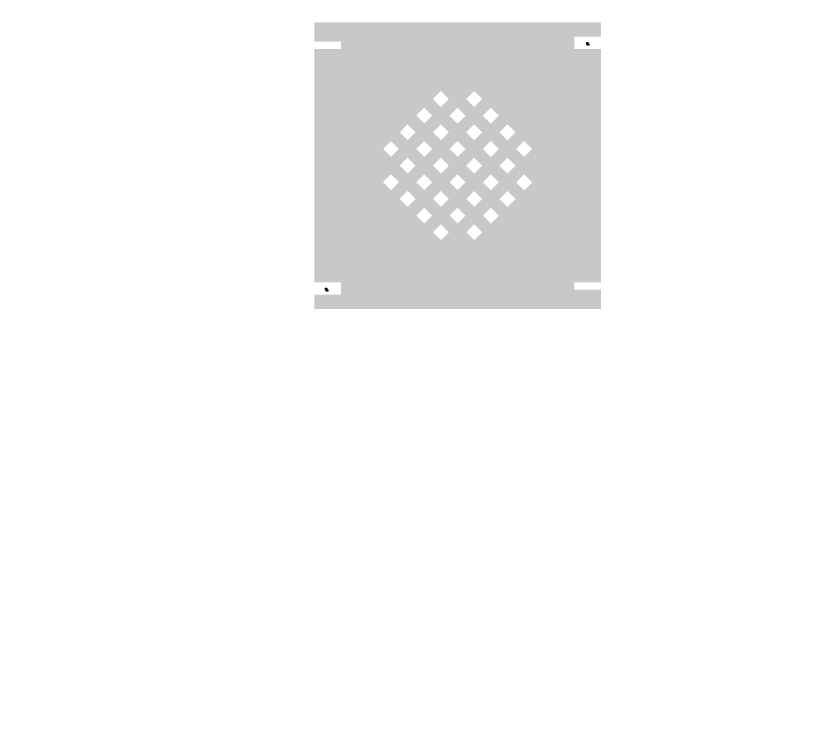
# Model space of a CAD drawing. Header units: inches. Extents: x -55000 to 163233, y -55008 to 54992.
# Drawn here: x -18667 to -11032, y -13892 to -6886 of the extents above; entities that cross this region are included whole.
import ezdxf

# ---------------------------------------------------------------- set-up
doc = ezdxf.new("R2010")
doc.units = ezdxf.units.IN
doc.header["$MEASUREMENT"] = 0
doc.linetypes.add('ACAD_ISO07W100', pattern=[3, 0, -3])
doc.layers.get('0').update_dxf_attribs({"color": 20, "linetype": 'ACAD_ISO07W100'})
doc.layers.add('L10D0 Abs', color=4, linetype='Continuous')

# ---------------------------------------------------------------- blocks, each defined once
blk = doc.blocks.new('TUNE')
at = {"layer": 'L10D0 Abs'}
for points in [[(-10, 0), (-10, 12), (-14, 12), (-14, 28), (-10, 28), (-10, 16), (-6, 16), (-6, 28), (-2, 28), (-2, 12), (-6, 12), (-6, 0)], [(4, 0), (4, 6), (2, 6), (2, 14), (4, 14), (4, 8), (6, 8), (6, 14), (8, 14), (8, 6), (6, 6), (6, 0)]]:
    blk.add_lwpolyline(points, close=True, dxfattribs=at)

msp = doc.modelspace()

# ---------------------------------------------------------------- hatches: boundary and pattern name
at = {"layer": 'L10D0 Abs', "transparency": 33554483}
h = msp.add_hatch(color=256, dxfattribs=at)
h.dxf.hatch_style = 1
h.paths.add_polyline_path([(-15750, -9490), (-15490, -9490), (-15490, -9610), (-15750, -9610), (-15750, -9750), (-12950, -9750), (-12950, -9560), (-13210, -9560), (-13210, -9490), (-12950, -9490), (-12950, -7210), (-13210, -7210), (-13210, -7090), (-12950, -7090), (-12950, -6950), (-15750, -6950), (-15750, -7140), (-15490, -7140), (-15490, -7210), (-15750, -7210)])
h.paths.add_polyline_path([(-13946.9495, -8187.36525), (-14024.73125, -8265.147), (-14102.513, -8187.36525), (-14024.73125, -8109.5835)], flags=16)
h.paths.add_polyline_path([(-14109.5835, -8024.73125), (-14187.36525, -8102.513), (-14265.147, -8024.73125), (-14187.36525, -7946.9495)], flags=16)
h.paths.add_polyline_path([(-14272.2175, -7862.09725), (-14349.99925, -7939.879), (-14427.781, -7862.09725), (-14349.99925, -7784.3155)], flags=16)
h.paths.add_polyline_path([(-14272.218, -8187.36575), (-14349.99975, -8265.1475), (-14427.7815, -8187.36575), (-14349.99975, -8109.584)], flags=16)
h.paths.add_polyline_path([(-14109.585, -9000.53675), (-14187.36675, -9078.3185), (-14265.1485, -9000.53675), (-14187.36675, -8922.755)], flags=16)
h.paths.add_polyline_path([(-13621.6815, -8512.63325), (-13699.46325, -8590.415), (-13777.245, -8512.63325), (-13699.46325, -8434.8515)], flags=16)
h.paths.add_polyline_path([(-13784.316, -8675.26775), (-13862.09775, -8753.0495), (-13939.8795, -8675.26775), (-13862.09775, -8597.486)], flags=16)
h.paths.add_polyline_path([(-13946.9505, -8837.90225), (-14024.73225, -8915.684), (-14102.514, -8837.90225), (-14024.73225, -8760.1205)], flags=16)
h.paths.add_polyline_path([(-13621.681, -8187.36475), (-13699.46275, -8265.1465), (-13777.2445, -8187.36475), (-13699.46275, -8109.583)], flags=16)
h.paths.add_polyline_path([(-13784.3155, -8349.99925), (-13862.09725, -8427.781), (-13939.879, -8349.99925), (-13862.09725, -8272.2175)], flags=16)
h.paths.add_polyline_path([(-13946.95, -8512.63375), (-14024.73175, -8590.4155), (-14102.5135, -8512.63375), (-14024.73175, -8434.852)], flags=16)
h.paths.add_polyline_path([(-14109.5845, -8675.26825), (-14187.36625, -8753.05), (-14265.148, -8675.26825), (-14187.36625, -8597.4865)], flags=16)
h.paths.add_polyline_path([(-14272.219, -8837.90275), (-14350.00075, -8915.6845), (-14427.7825, -8837.90275), (-14350.00075, -8760.121)], flags=16)
h.paths.add_polyline_path([(-14434.8535, -9000.53725), (-14512.63525, -9078.319), (-14590.417, -9000.53725), (-14512.63525, -8922.7555)], flags=16)
h.paths.add_polyline_path([(-13784.315, -8024.73075), (-13862.09675, -8102.5125), (-13939.8785, -8024.73075), (-13862.09675, -7946.949)], flags=16)
h.paths.add_polyline_path([(-14109.584, -8349.99975), (-14187.36575, -8427.7815), (-14265.1475, -8349.99975), (-14187.36575, -8272.218)], flags=16)
h.paths.add_polyline_path([(-14272.2185, -8512.63425), (-14350.00025, -8590.416), (-14427.782, -8512.63425), (-14350.00025, -8434.8525)], flags=16)
h.paths.add_polyline_path([(-14434.853, -8675.26875), (-14512.63475, -8753.0505), (-14590.4165, -8675.26875), (-14512.63475, -8597.487)], flags=16)
h.paths.add_polyline_path([(-14597.4875, -8837.90325), (-14675.26925, -8915.685), (-14753.051, -8837.90325), (-14675.26925, -8760.1215)], flags=16)
h.paths.add_polyline_path([(-13946.949, -7862.09675), (-14024.73075, -7939.8785), (-14102.5125, -7862.09675), (-14024.73075, -7784.315)], flags=16)
h.paths.add_polyline_path([(-14434.8525, -8350.00025), (-14512.63425, -8427.782), (-14590.416, -8350.00025), (-14512.63425, -8272.2185)], flags=16)
h.paths.add_polyline_path([(-14597.487, -8512.63475), (-14675.26875, -8590.4165), (-14753.0505, -8512.63475), (-14675.26875, -8434.853)], flags=16)
h.paths.add_polyline_path([(-14760.1215, -8675.26925), (-14837.90325, -8753.051), (-14915.685, -8675.26925), (-14837.90325, -8597.4875)], flags=16)
h.paths.add_polyline_path([(-14109.583, -7699.46275), (-14187.36475, -7777.2445), (-14265.1465, -7699.46275), (-14187.36475, -7621.681)], flags=16)
h.paths.add_polyline_path([(-14434.852, -8024.73175), (-14512.63375, -8102.5135), (-14590.4155, -8024.73175), (-14512.63375, -7946.95)], flags=16)
h.paths.add_polyline_path([(-14597.4865, -8187.36625), (-14675.26825, -8265.148), (-14753.05, -8187.36625), (-14675.26825, -8109.5845)], flags=16)
h.paths.add_polyline_path([(-14760.121, -8350.00075), (-14837.90275, -8427.7825), (-14915.6845, -8350.00075), (-14837.90275, -8272.219)], flags=16)
h.paths.add_polyline_path([(-14922.7555, -8512.63525), (-15000.53725, -8590.417), (-15078.319, -8512.63525), (-15000.53725, -8434.8535)], flags=16)
h.paths.add_polyline_path([(-14434.8515, -7699.46325), (-14512.63325, -7777.245), (-14590.415, -7699.46325), (-14512.63325, -7621.6815)], flags=16)
h.paths.add_polyline_path([(-14597.486, -7862.09775), (-14675.26775, -7939.8795), (-14753.0495, -7862.09775), (-14675.26775, -7784.316)], flags=16)
h.paths.add_polyline_path([(-14760.1205, -8024.73225), (-14837.90225, -8102.514), (-14915.684, -8024.73225), (-14837.90225, -7946.9505)], flags=16)
h.paths.add_polyline_path([(-14922.755, -8187.36675), (-15000.53675, -8265.1485), (-15078.3185, -8187.36675), (-15000.53675, -8109.585)], flags=16)

# ---------------------------------------------------------------- linework, layer by layer
msp.add_circle((-19.81589, 126.61364), 50874.56217)

# ---------------------------------------------------------------- block references
for p in [(-13075, -7175), (-15625, -9575)]:
    msp.add_blockref('TUNE', p)

doc.saveas('drawing.dxf')
